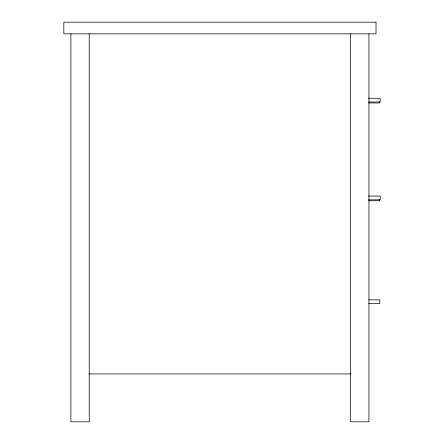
<?xml version="1.0" encoding="UTF-8"?>
<svg xmlns="http://www.w3.org/2000/svg" width="444" height="444" viewBox="0 0 444 444"><rect width="100%" height="100%" fill="white"/><g stroke="black" fill="none" stroke-linecap="round" stroke-linejoin="round"><path stroke-width="0.67" d="M368.52 98.268L380.175 98.268L380.175 102.015L368.52 102.015M368.792 102.953L379.759 102.953L379.759 101.704M368.52 196.087L380.175 196.087L380.175 199.833L368.52 199.833M368.792 200.771L379.759 200.771L379.759 199.523M368.792 299.839L379.759 299.839L379.759 303.585L368.792 303.585M88.939 373.931L351.176 373.931M368.936 33.855L368.936 421.8L350.621 421.8L350.621 33.855M89.216 33.855L89.216 421.8L70.901 421.8L70.901 33.855M376.013 22.2L63.825 22.2L63.825 33.855L376.013 33.855L376.013 22.2"/></g></svg>
